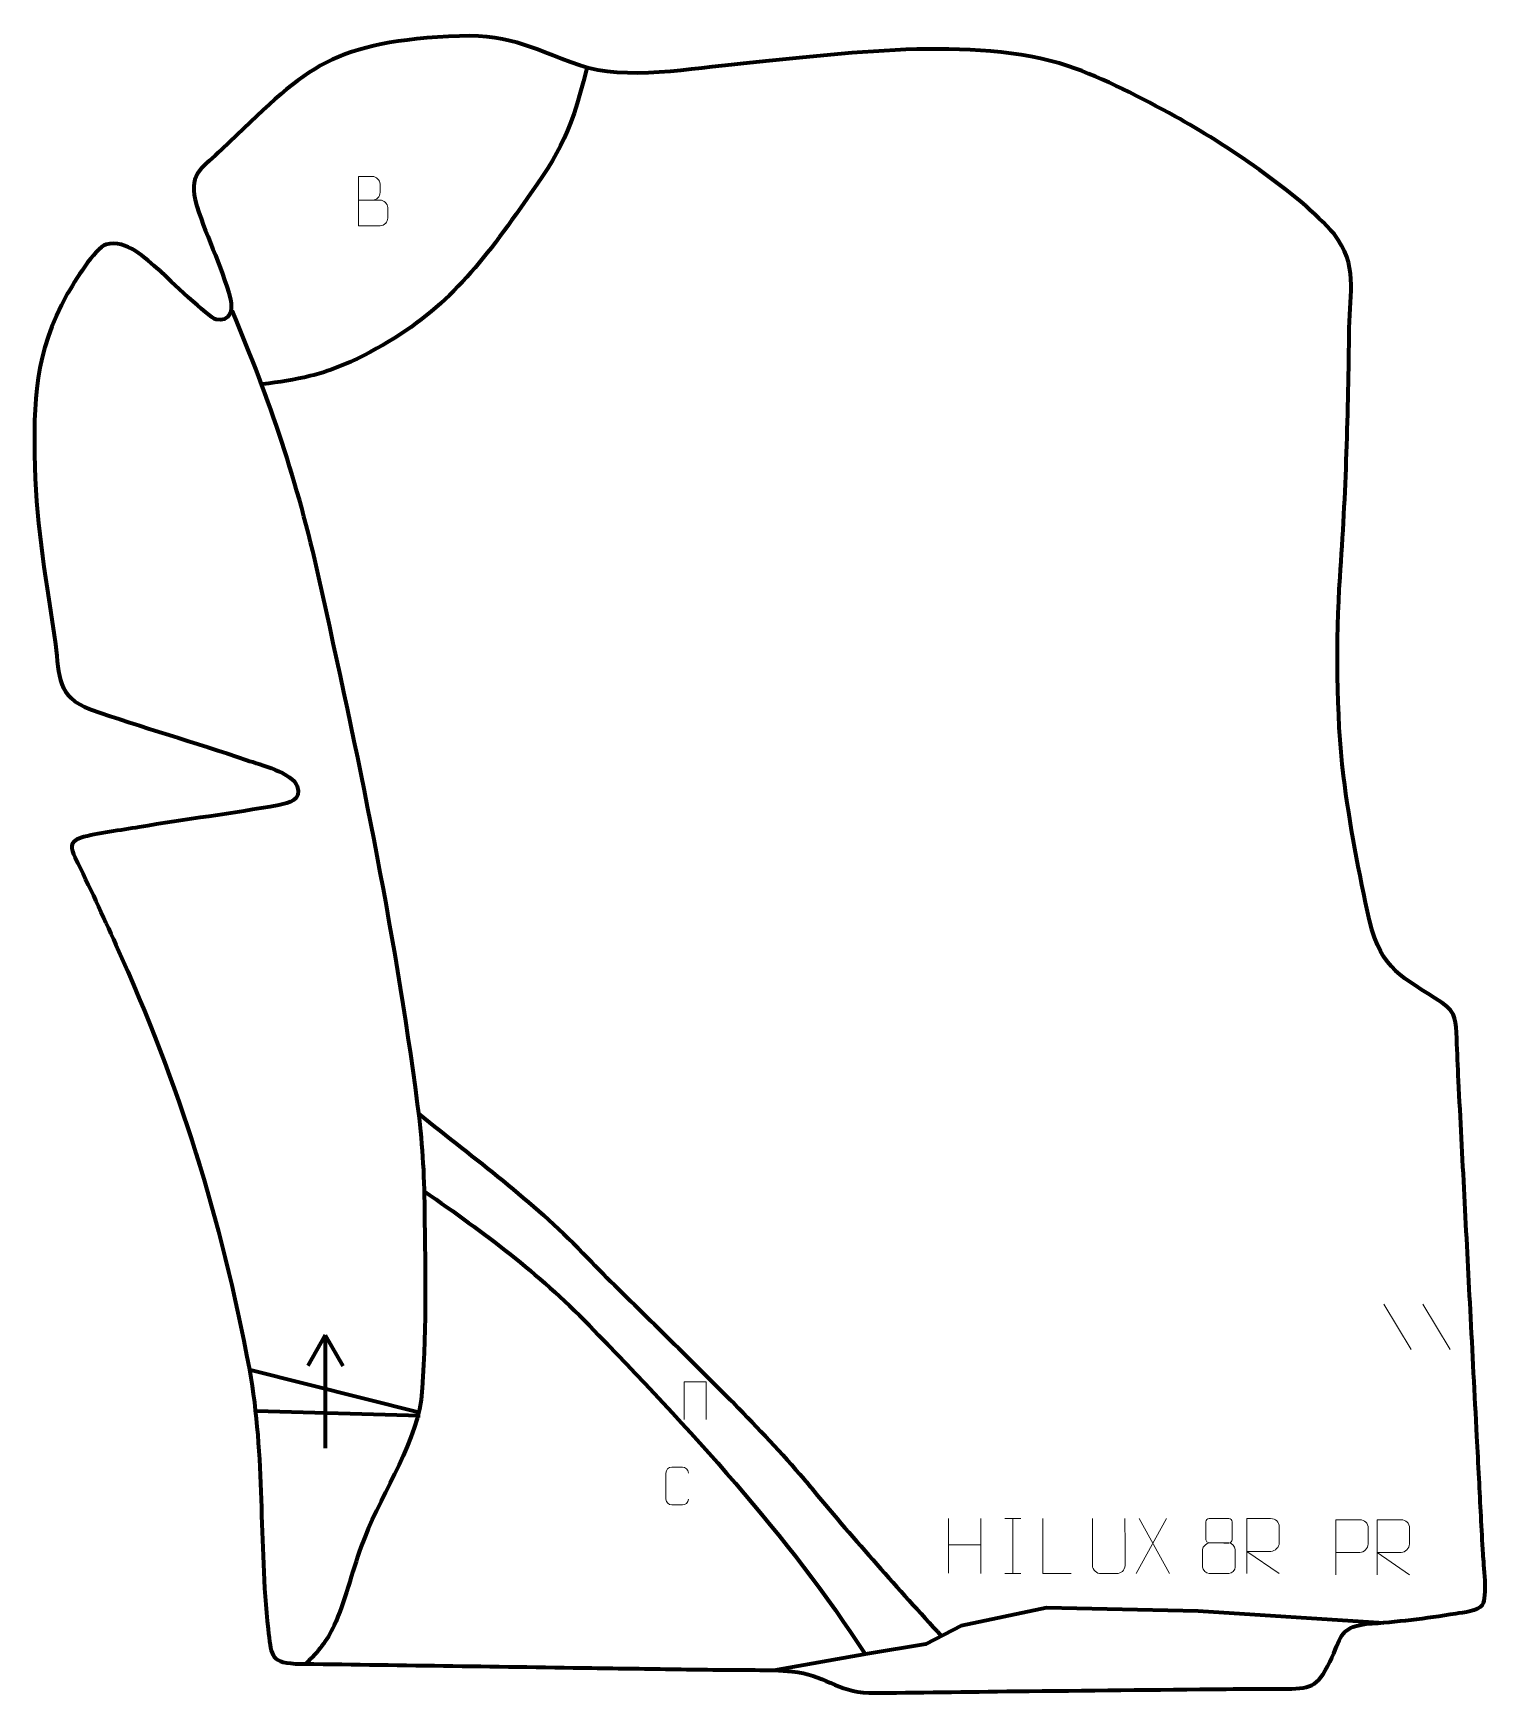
# Model space of a CAD drawing. Header units: millimetres. Extents: x 1134 to 1794, y 104 to 858.
import ezdxf

# ---------------------------------------------------------------- set-up
doc = ezdxf.new("R2010")
doc.units = ezdxf.units.MM
doc.header["$MEASUREMENT"] = 0
doc.layers.add('layer 1', color=7, linetype='Continuous', plot=False)
doc.layers.add('layer 2', color=7, linetype='Continuous')
doc.layers.add('layer 3', color=7, linetype='Continuous')

msp = doc.modelspace()

# ---------------------------------------------------------------- linework, layer by layer
at = {"layer": 'layer 1', "color": 250, "lineweight": 9}
for points, knots in [([(1281.147, 781.9919), (1284.406, 781.9923), (1287.6654, 781.9923), (1290.9251, 781.9919), (1290.9251, 781.9919), (1292.6944, 781.9764), (1294.4173, 780.4214), (1294.4173, 778.5856), (1294.4173, 778.5856), (1294.417, 777.5748), (1294.417, 774.8435), (1294.4173, 773.8324), (1294.4173, 773.8324), (1294.4332, 772.1683), (1293.0519, 770.3645), (1290.9725, 770.3797), (1290.9725, 770.3797), (1287.7125, 770.38), (1284.4528, 770.38), (1281.1935, 770.3797), (1281.1935, 770.3797), (1281.1935, 777.8301), (1281.1935, 785.2802), (1281.1935, 792.73), (1281.1935, 792.73), (1283.3196, 792.73), (1285.446, 792.73), (1287.5725, 792.73), (1287.5725, 792.73), (1289.078, 792.7458), (1290.956, 791.0346), (1290.9719, 789.2769), (1290.9719, 789.2769), (1290.9715, 787.4263), (1290.9715, 787.2956), (1290.9719, 785.4447), (1290.9719, 785.4447), (1290.9873, 783.5941), (1289.3264, 781.9764), (1287.526, 781.9919)], [0, 0, 0, 0, 0.09090909, 0.09090909, 0.09090909, 0.09090909, 0.18181818, 0.18181818, 0.18181818, 0.18181818, 0.27272727, 0.27272727, 0.27272727, 0.27272727, 0.36363636, 0.36363636, 0.36363636, 0.36363636, 0.45454545, 0.45454545, 0.45454545, 0.45454545, 0.54545455, 0.54545455, 0.54545455, 0.54545455, 0.63636364, 0.63636364, 0.63636364, 0.63636364, 0.72727273, 0.72727273, 0.72727273, 0.72727273, 0.81818182, 0.81818182, 0.81818182, 0.81818182, 1, 1, 1, 1]), ([(1428.9158, 228.4891), (1428.9158, 228.4891), (1428.9158, 245.6386), (1428.9158, 245.6386), (1428.9158, 245.6386), (1428.9158, 245.6386), (1438.9816, 245.6386), (1438.9816, 245.6386), (1438.9816, 245.6386), (1438.9816, 245.6386), (1438.9816, 228.4891), (1438.9816, 228.4891)], [0, 0, 0, 0, 0.25, 0.25, 0.25, 0.25, 0.5, 0.5, 0.5, 0.5, 1, 1, 1, 1]), ([(1430.8375, 192.3701), (1430.7414, 190.7733), (1429.5887, 189.7565), (1428.1127, 189.749), (1428.1127, 189.749), (1426.5101, 189.7493), (1424.9075, 189.7493), (1423.3051, 189.749), (1423.3051, 189.749), (1421.9821, 189.6766), (1420.6268, 190.9717), (1420.6345, 192.3581), (1420.6345, 192.3581), (1420.6347, 196.3237), (1420.6347, 200.2889), (1420.6345, 204.2539), (1420.6345, 204.2539), (1420.6374, 205.7233), (1421.8378, 206.9049), (1423.3171, 206.8956), (1423.3171, 206.8956), (1424.9154, 206.8956), (1426.5141, 206.8956), (1428.1127, 206.8956), (1428.1127, 206.8956), (1429.4505, 206.9201), (1430.8191, 205.895), (1430.8375, 204.2197)], [0, 0, 0, 0, 0.125, 0.125, 0.125, 0.125, 0.25, 0.25, 0.25, 0.25, 0.375, 0.375, 0.375, 0.375, 0.5, 0.5, 0.5, 0.5, 0.625, 0.625, 0.625, 0.625, 0.75, 0.75, 0.75, 0.75, 1, 1, 1, 1]), ([(1604.5681, 158.6055), (1604.5681, 158.6055), (1591.619, 158.6055), (1591.619, 158.6055), (1591.619, 158.6055), (1591.619, 158.6055), (1591.619, 183.5591), (1591.619, 183.5591)], [0, 0, 0, 0, 0.33333333, 0.33333333, 0.33333333, 0.33333333, 1, 1, 1, 1]), ([(1628.9462, 183.5633), (1628.9458, 178.0238), (1629.0416, 167.822), (1629.042, 162.2816), (1629.042, 162.2816), (1628.9022, 160.0421), (1627.225, 158.6159), (1625.0773, 158.6054), (1625.0773, 158.6054), (1622.7454, 158.6058), (1620.4135, 158.6058), (1618.082, 158.6054), (1618.082, 158.6054), (1616.157, 158.5039), (1614.1849, 160.3204), (1614.1961, 162.2649), (1614.1961, 162.2649), (1614.1964, 167.8268), (1614.2918, 178.0022), (1614.2914, 183.5633)], [0, 0, 0, 0, 0.16666667, 0.16666667, 0.16666667, 0.16666667, 0.33333333, 0.33333333, 0.33333333, 0.33333333, 0.5, 0.5, 0.5, 0.5, 0.66666667, 0.66666667, 0.66666667, 0.66666667, 1, 1, 1, 1]), ([(1665.6656, 182.0932), (1665.6656, 179.8802), (1665.6656, 176.1979), (1665.6656, 173.9846), (1665.6656, 173.9846), (1665.6806, 173.4772), (1666.488, 172.5458), (1667.1881, 172.547), (1667.1881, 172.547), (1670.158, 172.5472), (1673.1282, 172.4623), (1676.0986, 172.462), (1676.0986, 172.462), (1676.8957, 172.4662), (1677.6164, 173.2565), (1677.6138, 173.9772), (1677.6138, 173.9772), (1677.6135, 176.1932), (1677.6135, 179.8779), (1677.6138, 182.0932), (1677.6138, 182.0932), (1677.5953, 182.804), (1676.9839, 183.5644), (1676.15, 183.557), (1676.15, 183.557), (1673.1329, 183.5567), (1670.116, 183.5567), (1667.0994, 183.557), (1667.0994, 183.557), (1666.473, 183.5646), (1665.6489, 182.8536), (1665.6656, 182.0932)], [0, 0, 0, 0, 0.11111111, 0.11111111, 0.11111111, 0.11111111, 0.22222222, 0.22222222, 0.22222222, 0.22222222, 0.33333333, 0.33333333, 0.33333333, 0.33333333, 0.44444444, 0.44444444, 0.44444444, 0.44444444, 0.55555556, 0.55555556, 0.55555556, 0.55555556, 0.66666667, 0.66666667, 0.66666667, 0.66666667, 0.77777778, 0.77777778, 0.77777778, 0.77777778, 1, 1, 1, 1]), ([(1684.287, 158.6056), (1684.287, 158.6056), (1684.287, 183.5591), (1684.287, 183.5591), (1684.287, 183.5591), (1687.8818, 183.5591), (1691.4773, 183.5591), (1695.0725, 183.5591), (1695.0725, 183.5591), (1697.3978, 183.5214), (1698.9551, 182.0314), (1698.951, 179.665), (1698.951, 179.665), (1698.9506, 177.6295), (1698.9506, 174.5701), (1698.951, 172.5341), (1698.951, 172.5341), (1698.9445, 170.6586), (1697.1322, 168.7168), (1695.1227, 168.6977), (1695.1227, 168.6977), (1695.1227, 168.6977), (1684.287, 168.6977), (1684.287, 168.6977), (1684.287, 168.6977), (1684.287, 168.6977), (1698.9417, 158.6056), (1698.9417, 158.6056)], [0, 0, 0, 0, 0.125, 0.125, 0.125, 0.125, 0.25, 0.25, 0.25, 0.25, 0.375, 0.375, 0.375, 0.375, 0.5, 0.5, 0.5, 0.5, 0.625, 0.625, 0.625, 0.625, 0.75, 0.75, 0.75, 0.75, 1, 1, 1, 1]), ([(1724.6566, 158.094), (1724.6566, 158.094), (1724.6566, 183.0476), (1724.6566, 183.0476), (1724.6566, 183.0476), (1728.2516, 183.0476), (1731.8469, 183.0476), (1735.4423, 183.0476), (1735.4423, 183.0476), (1737.7675, 183.0097), (1739.3249, 181.5196), (1739.3207, 179.1535), (1739.3207, 179.1535), (1739.3203, 177.1178), (1739.3203, 174.0585), (1739.3207, 172.0225), (1739.3207, 172.0225), (1739.3142, 170.1471), (1737.502, 168.2052), (1735.4924, 168.1861), (1735.4924, 168.1861), (1735.4924, 168.1861), (1724.6566, 168.1861), (1724.6566, 168.1861)], [0, 0, 0, 0, 0.14285714, 0.14285714, 0.14285714, 0.14285714, 0.28571429, 0.28571429, 0.28571429, 0.28571429, 0.42857143, 0.42857143, 0.42857143, 0.42857143, 0.57142857, 0.57142857, 0.57142857, 0.57142857, 0.71428571, 0.71428571, 0.71428571, 0.71428571, 1, 1, 1, 1]), ([(1743.4093, 158.0979), (1743.4093, 158.0979), (1743.4093, 183.0514), (1743.4093, 183.0514), (1743.4093, 183.0514), (1747.0041, 183.0514), (1750.5996, 183.0514), (1754.1948, 183.0514), (1754.1948, 183.0514), (1756.5201, 183.0137), (1758.0774, 181.5237), (1758.0733, 179.1573), (1758.0733, 179.1573), (1758.0729, 177.1218), (1758.0729, 174.0624), (1758.0733, 172.0264), (1758.0733, 172.0264), (1758.0668, 170.1509), (1756.2545, 168.2091), (1754.245, 168.19), (1754.245, 168.19), (1754.245, 168.19), (1743.4093, 168.19), (1743.4093, 168.19), (1743.4093, 168.19), (1743.4093, 168.19), (1758.064, 158.0979), (1758.064, 158.0979)], [0, 0, 0, 0, 0.125, 0.125, 0.125, 0.125, 0.25, 0.25, 0.25, 0.25, 0.375, 0.375, 0.375, 0.375, 0.5, 0.5, 0.5, 0.5, 0.625, 0.625, 0.625, 0.625, 0.75, 0.75, 0.75, 0.75, 1, 1, 1, 1]), ([(1664.2068, 169.575), (1664.2068, 166.4042), (1664.2068, 164.7021), (1664.2068, 161.5307), (1664.2068, 161.5307), (1664.1983, 160.3088), (1665.8962, 158.6161), (1667.1488, 158.6076), (1667.1488, 158.6076), (1670.1319, 158.6079), (1673.1152, 158.6079), (1676.0986, 158.6076), (1676.0986, 158.6076), (1677.4219, 158.6193), (1679.0423, 160.2409), (1679.0312, 161.5401), (1679.0312, 161.5401), (1679.0309, 164.7083), (1679.0309, 166.4071), (1679.0312, 169.575), (1679.0312, 169.575), (1678.9615, 170.9554), (1677.3837, 172.534), (1676.0783, 172.5279), (1676.0783, 172.5279), (1673.1017, 172.5276), (1670.1251, 172.5276), (1667.1488, 172.5279), (1667.1488, 172.5279), (1666.0693, 172.5343), (1664.223, 170.9554), (1664.2068, 169.575)], [0, 0, 0, 0, 0.11111111, 0.11111111, 0.11111111, 0.11111111, 0.22222222, 0.22222222, 0.22222222, 0.22222222, 0.33333333, 0.33333333, 0.33333333, 0.33333333, 0.44444444, 0.44444444, 0.44444444, 0.44444444, 0.55555556, 0.55555556, 0.55555556, 0.55555556, 0.66666667, 0.66666667, 0.66666667, 0.66666667, 0.77777778, 0.77777778, 0.77777778, 0.77777778, 1, 1, 1, 1])]:
    msp.add_open_spline(points, degree=3, knots=knots, dxfattribs=at)
for points in [[(1746.4538, 280.9026), (1746.4538, 280.9026), (1758.8181, 260.3583), (1758.8181, 260.3583)], [(1746.4538, 280.9026), (1746.4538, 280.9026), (1758.8181, 260.3583), (1758.8181, 260.3583)], [(1764.1837, 280.9026), (1764.1837, 280.9026), (1776.548, 260.3583), (1776.548, 260.3583)], [(1764.1837, 280.9026), (1764.1837, 280.9026), (1776.548, 260.3583), (1776.548, 260.3583)], [(1548.8529, 183.5768), (1548.8529, 183.5768), (1548.8529, 158.7993), (1548.8529, 158.7993)], [(1563.4962, 183.5768), (1563.4962, 183.5768), (1563.4962, 158.6233), (1563.4962, 158.6233)], [(1574.5095, 183.5591), (1574.5095, 183.5591), (1581.6776, 183.5591), (1581.6776, 183.5591)], [(1578.0935, 183.5591), (1578.0935, 183.5591), (1578.0935, 158.6056), (1578.0935, 158.6056)], [(1647.762, 183.5591), (1647.762, 183.5591), (1634.0214, 158.6633), (1634.0214, 158.6633)], [(1635.476, 183.5591), (1635.476, 183.5591), (1649.2166, 158.6056), (1649.2166, 158.6056)], [(1548.8529, 171.6945), (1548.8529, 171.6945), (1563.4962, 171.6949), (1563.4962, 171.6949)], [(1574.5095, 158.6056), (1574.5095, 158.6056), (1581.6776, 158.6056), (1581.6776, 158.6056)]]:
    msp.add_open_spline(points, degree=3, dxfattribs=at)
at = {"layer": 'layer 2', "color": 142, "lineweight": 158}
for points, knots in [([(1384.7506, 841.9195), (1376.4222, 808.8502), (1371.9848, 803.0233), (1352.6825, 775.6432), (1352.6825, 775.6432), (1332.2478, 746.6471), (1315.5339, 728.0439), (1283.5569, 711.4141), (1283.5569, 711.4141), (1275.7049, 707.4586), (1267.779, 704.3111), (1259.2443, 702.1636), (1259.2443, 702.1636), (1252.1072, 700.4122), (1244.9763, 699.3497), (1237.6885, 698.4826)], [0, 0, 0, 0, 0.2, 0.2, 0.2, 0.2, 0.4, 0.4, 0.4, 0.4, 0.6, 0.6, 0.6, 0.6, 1, 1, 1, 1]), ([(1223.7157, 731.807), (1240.8979, 690.7875), (1253.3643, 654.2686), (1263.009, 610.7592), (1263.009, 610.7592), (1280.6714, 531.1775), (1297.1981, 452.6476), (1307.837, 371.7302), (1307.837, 371.7302), (1310.046, 354.7206), (1310.9133, 340.677), (1311.1061, 323.5443), (1311.1061, 323.5443), (1311.3997, 295.3018), (1312.1632, 265.5541), (1309.5883, 237.4718), (1309.5883, 237.4718), (1306.0098, 214.5215), (1290.1795, 192.78), (1282.2202, 170.5355), (1282.2202, 170.5355), (1278.248, 159.434), (1274.8498, 145.4408), (1270.0922, 135.0895), (1270.0922, 135.0895), (1266.7824, 127.8884), (1262.85, 123.1561), (1257.2209, 117.6713)], [0, 0, 0, 0, 0.125, 0.125, 0.125, 0.125, 0.25, 0.25, 0.25, 0.25, 0.375, 0.375, 0.375, 0.375, 0.5, 0.5, 0.5, 0.5, 0.625, 0.625, 0.625, 0.625, 0.75, 0.75, 0.75, 0.75, 1, 1, 1, 1]), ([(1308.3491, 367.3969), (1334.4597, 346.3554), (1359.4608, 328.337), (1383.0101, 304.0216), (1383.0101, 304.0216), (1386.5794, 300.3362), (1390.1322, 296.6517), (1393.762, 293.0246), (1393.762, 293.0246), (1413.0527, 273.9477), (1432.4323, 254.9655), (1451.5609, 235.7251), (1451.5609, 235.7251), (1462.5583, 224.6368), (1473.1831, 213.362), (1483.3326, 201.4866), (1483.3326, 201.4866), (1484.8159, 199.7377), (1486.2823, 197.979), (1487.7421, 196.2104), (1487.7421, 196.2104), (1506.3451, 173.615), (1525.9845, 151.916), (1545.6598, 130.2577)], [0, 0, 0, 0, 0.14285714, 0.14285714, 0.14285714, 0.14285714, 0.28571429, 0.28571429, 0.28571429, 0.28571429, 0.42857143, 0.42857143, 0.42857143, 0.42857143, 0.57142857, 0.57142857, 0.57142857, 0.57142857, 0.71428571, 0.71428571, 0.71428571, 0.71428571, 1, 1, 1, 1]), ([(1310.9709, 332.2103), (1339.0342, 312.5416), (1361.7594, 295.8772), (1385.9013, 271.1607), (1385.9013, 271.1607), (1430.6576, 225.2085), (1476.2613, 175.9824), (1511.0638, 121.955)], [0, 0, 0, 0, 0.33333333, 0.33333333, 0.33333333, 0.33333333, 1, 1, 1, 1]), ([(1746.485, 136.1585), (1746.485, 136.1585), (1662.122, 141.6044), (1662.122, 141.6044), (1662.122, 141.6044), (1662.122, 141.6044), (1593.3419, 143.0189), (1593.3419, 143.0189), (1593.3419, 143.0189), (1593.3419, 143.0189), (1554.62, 134.8855), (1554.62, 134.8855), (1554.62, 134.8855), (1554.62, 134.8855), (1538.5296, 126.575), (1538.5296, 126.575), (1538.5296, 126.575), (1538.5296, 126.575), (1512.1845, 122.1548), (1512.1845, 122.1548), (1512.1845, 122.1548), (1512.1845, 122.1548), (1469.565, 114.5597), (1469.565, 114.5597)], [0, 0, 0, 0, 0.14285714, 0.14285714, 0.14285714, 0.14285714, 0.28571429, 0.28571429, 0.28571429, 0.28571429, 0.42857143, 0.42857143, 0.42857143, 0.42857143, 0.57142857, 0.57142857, 0.57142857, 0.57142857, 0.71428571, 0.71428571, 0.71428571, 0.71428571, 1, 1, 1, 1])]:
    msp.add_open_spline(points, degree=3, knots=knots, dxfattribs=at)
for points in [[(1266.0923, 266.7479), (1266.0923, 266.7479), (1258.1027, 252.9333), (1258.1027, 252.9333)], [(1266.0923, 266.7479), (1266.0923, 266.7479), (1266.0923, 215.4843), (1266.0923, 215.4843)], [(1266.0923, 266.7479), (1266.0923, 266.7479), (1274.0819, 252.9333), (1274.0819, 252.9333)], [(1309.132, 231.5782), (1309.132, 231.5782), (1231.5402, 251.0538), (1231.5402, 251.0538)], [(1234.8997, 232.4886), (1234.8997, 232.4886), (1309.0763, 230.3592), (1309.0763, 230.3592)]]:
    msp.add_open_spline(points, degree=3, dxfattribs=at)
at = {"layer": 'layer 3', "color": 242, "lineweight": 158}
msp.add_open_spline([(1651.8069, 820.0008), (1673.6254, 807.7038), (1707.7437, 785.415), (1723.8195, 766.6252), (1723.8195, 766.6252), (1734.8283, 752.4223), (1730.9717, 740.4298), (1730.7323, 723.8136), (1730.7323, 723.8136), (1730.3268, 685.8026), (1729.3248, 648.8068), (1726.5456, 610.8671), (1726.5456, 610.8671), (1724.7633, 582.5496), (1724.8297, 548.8076), (1728.1167, 520.6665), (1728.1167, 520.6665), (1730.9297, 498.9219), (1735.1731, 476.4695), (1739.8709, 455.043), (1739.8709, 455.043), (1745.7893, 431.9092), (1754.7363, 429.6682), (1772.8469, 417.6036), (1772.8469, 417.6036), (1779.6432, 413.0763), (1779.0464, 409.1467), (1779.4846, 401.449), (1779.4846, 401.449), (1779.8475, 395.0738), (1780.0082, 388.687), (1780.3273, 382.3082), (1780.3273, 382.3082), (1782.1223, 347.6129), (1783.9174, 312.9174), (1785.7124, 278.2221), (1785.7124, 278.2221), (1786.7005, 259.1237), (1787.6886, 240.0252), (1788.6767, 220.9269), (1788.6767, 220.9269), (1789.006, 214.5608), (1789.3354, 208.1946), (1789.6648, 201.8285), (1789.6648, 201.8285), (1790.2576, 190.3695), (1790.8505, 178.9104), (1791.4433, 167.4514), (1791.4433, 167.4514), (1791.7662, 162.7021), (1793.6097, 148.013), (1791.2396, 144.4753), (1791.2396, 144.4753), (1789.2798, 141.5499), (1782.5711, 141.1161), (1779.0854, 140.5329), (1779.0854, 140.5329), (1765.1573, 138.2357), (1752.5224, 136.7401), (1738.4443, 135.7262), (1738.4443, 135.7262), (1725.5239, 134.0482), (1727.2608, 129.184), (1721.9869, 118.6049), (1721.9869, 118.6049), (1715.9572, 106.51), (1713.2443, 106.3954), (1700.2233, 106.299), (1700.2233, 106.299), (1691.768, 106.2365), (1683.3024, 106.2843), (1674.8428, 106.2093), (1674.8428, 106.2093), (1643.0513, 105.8754), (1611.2598, 105.5415), (1579.4684, 105.2075), (1579.4684, 105.2075), (1557.2375, 104.971), (1534.9293, 104.4897), (1512.7065, 104.494), (1512.7065, 104.494), (1498.5442, 104.7663), (1492.0967, 112.9384), (1477.9111, 114.2268), (1477.9111, 114.2268), (1467.2243, 115.1357), (1455.17, 114.7698), (1444.2983, 114.9299), (1444.2983, 114.9299), (1431.5708, 115.1171), (1418.8432, 115.303), (1406.1156, 115.4895), (1406.1156, 115.4895), (1399.7518, 115.5827), (1393.3881, 115.6759), (1387.0243, 115.7693), (1387.0243, 115.7693), (1342.2055, 116.4262), (1297.3614, 117.146), (1252.5437, 117.7005), (1252.5437, 117.7005), (1240.4116, 118.4047), (1241.6677, 122.2323), (1240.1221, 133.364), (1240.1221, 133.364), (1235.742, 173.0711), (1238.8871, 211.365), (1231.6206, 251.208), (1231.6206, 251.208), (1218.343, 321.3021), (1200.3415, 378.9119), (1171.0788, 443.993), (1171.0788, 443.993), (1165.0429, 457.4036), (1159.0002, 470.3518), (1152.5995, 483.5909), (1152.5995, 483.5909), (1150.5241, 487.8839), (1149.6628, 490.4765), (1155.1606, 492.5313), (1155.1606, 492.5313), (1162.4892, 494.8409), (1173.6345, 495.969), (1181.6158, 497.3719), (1181.6158, 497.3719), (1202.6572, 500.9965), (1223.9555, 503.5408), (1244.9269, 507.3773), (1244.9269, 507.3773), (1249.7384, 508.2927), (1255.4304, 509.6435), (1253.3032, 515.9966), (1253.3032, 515.9966), (1251.247, 522.138), (1236.4768, 525.7778), (1230.5292, 527.8032), (1230.5292, 527.8032), (1206.9841, 535.7605), (1183.1267, 542.7519), (1159.6168, 550.7958), (1159.6168, 550.7958), (1143.9294, 556.764), (1145.5813, 565.6072), (1143.6092, 580.379), (1143.6092, 580.379), (1139.6832, 608.0515), (1135.0403, 632.7144), (1134.2904, 660.9362), (1134.2904, 660.9362), (1133.5316, 690.9038), (1134.0623, 712.3109), (1149.0002, 739.3871), (1149.0002, 739.3871), (1152.0094, 744.5176), (1161.3638, 760.1388), (1166.6495, 761.8356), (1166.6495, 761.8356), (1175.8604, 764.2851), (1184.537, 755.5055), (1190.9363, 749.9701), (1190.9363, 749.9701), (1195.0039, 746.3436), (1213.2086, 728.6519), (1216.494, 727.8033), (1216.494, 727.8033), (1222.8619, 726.6396), (1224.2514, 731.8001), (1223.0358, 736.9672), (1223.0358, 736.9672), (1218.9732, 752.7596), (1211.2521, 766.7477), (1206.9719, 782.1405), (1206.9719, 782.1405), (1204.2565, 794.3138), (1211.0132, 797.287), (1219.0011, 804.923), (1219.0011, 804.923), (1256.7632, 841.2106), (1266.7049, 853.075), (1321.9865, 856.271), (1321.9865, 856.271), (1349.4106, 857.7415), (1357.2296, 851.7771), (1381.7542, 843.0364), (1381.7542, 843.0364), (1401.6557, 835.9434), (1433.3256, 841.8719), (1454.4333, 843.8573), (1454.4333, 843.8573), (1499.404, 848.0872), (1560.1917, 857.0737), (1603.1127, 842.8111), (1603.1127, 842.8111), (1619.6633, 837.3113), (1636.4166, 828.1908), (1651.8069, 820.0008)], degree=3, knots=[0, 0, 0, 0, 0.02, 0.02, 0.02, 0.02, 0.04, 0.04, 0.04, 0.04, 0.06, 0.06, 0.06, 0.06, 0.08, 0.08, 0.08, 0.08, 0.1, 0.1, 0.1, 0.1, 0.12, 0.12, 0.12, 0.12, 0.14, 0.14, 0.14, 0.14, 0.16, 0.16, 0.16, 0.16, 0.18, 0.18, 0.18, 0.18, 0.2, 0.2, 0.2, 0.2, 0.22, 0.22, 0.22, 0.22, 0.24, 0.24, 0.24, 0.24, 0.26, 0.26, 0.26, 0.26, 0.28, 0.28, 0.28, 0.28, 0.3, 0.3, 0.3, 0.3, 0.32, 0.32, 0.32, 0.32, 0.34, 0.34, 0.34, 0.34, 0.36, 0.36, 0.36, 0.36, 0.38, 0.38, 0.38, 0.38, 0.4, 0.4, 0.4, 0.4, 0.42, 0.42, 0.42, 0.42, 0.44, 0.44, 0.44, 0.44, 0.46, 0.46, 0.46, 0.46, 0.48, 0.48, 0.48, 0.48, 0.5, 0.5, 0.5, 0.5, 0.52, 0.52, 0.52, 0.52, 0.54, 0.54, 0.54, 0.54, 0.56, 0.56, 0.56, 0.56, 0.58, 0.58, 0.58, 0.58, 0.6, 0.6, 0.6, 0.6, 0.62, 0.62, 0.62, 0.62, 0.64, 0.64, 0.64, 0.64, 0.66, 0.66, 0.66, 0.66, 0.68, 0.68, 0.68, 0.68, 0.7, 0.7, 0.7, 0.7, 0.72, 0.72, 0.72, 0.72, 0.74, 0.74, 0.74, 0.74, 0.76, 0.76, 0.76, 0.76, 0.78, 0.78, 0.78, 0.78, 0.8, 0.8, 0.8, 0.8, 0.82, 0.82, 0.82, 0.82, 0.84, 0.84, 0.84, 0.84, 0.86, 0.86, 0.86, 0.86, 0.88, 0.88, 0.88, 0.88, 0.9, 0.9, 0.9, 0.9, 0.92, 0.92, 0.92, 0.92, 0.94, 0.94, 0.94, 0.94, 0.96, 0.96, 0.96, 0.96, 1, 1, 1, 1], dxfattribs=at)

doc.saveas('drawing.dxf')
